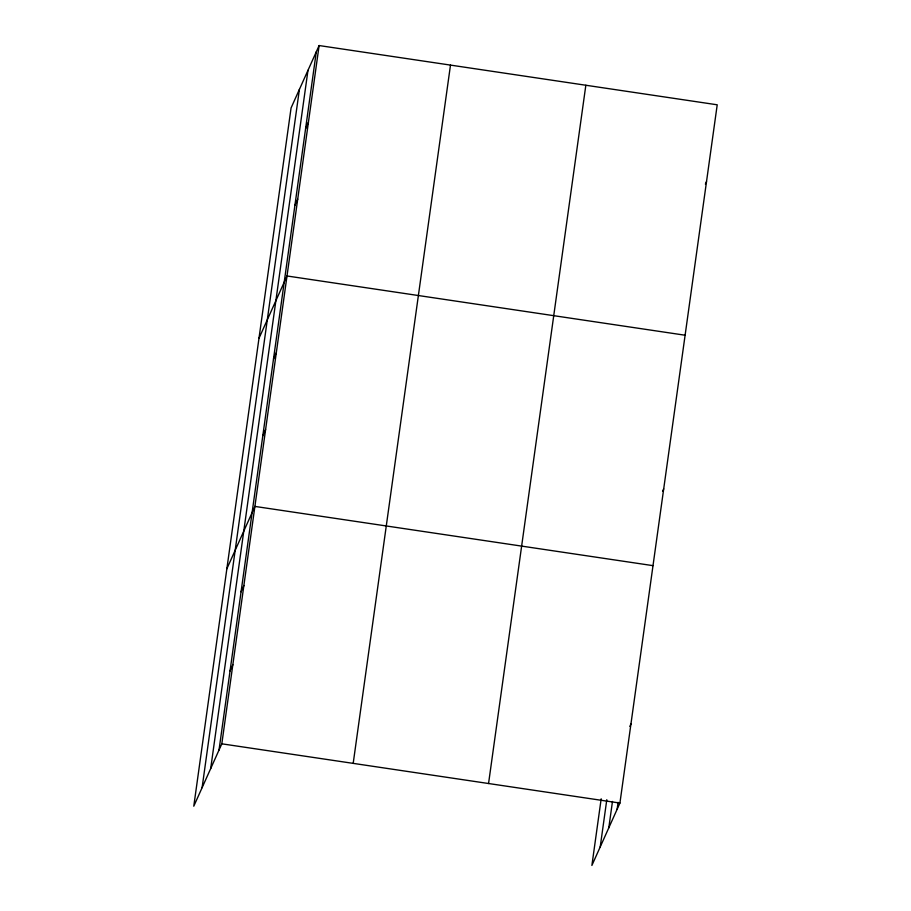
<?xml version="1.0" encoding="UTF-8"?>
<svg xmlns="http://www.w3.org/2000/svg" width="911" height="911" viewBox="0 0 911 911"><rect width="100%" height="100%" fill="white"/><g stroke="black" fill="none" stroke-linecap="round" stroke-linejoin="round"><path stroke-width="1.37" d="M202.105 787.673L299.4 89.415M210.692 768.588L307.975 70.318M219.016 750.06L316.299 51.79M319.112 45.55L291.076 107.931L193.781 806.201L221.817 743.82L319.112 45.55L717.219 104.799L619.924 803.069L591.888 865.45L601.18 798.81M353.195 763.372L450.49 65.102M488.558 783.517L585.841 85.247M600.212 846.923L606.794 799.721M608.799 827.837L612.477 801.452M617.123 809.31L618.091 802.363M305.606 128.599L308.408 122.359M294.902 205.408L297.703 199.167M258.963 338.368L286.999 275.976L685.106 335.225M273.494 359.036L276.306 352.785M262.789 435.845L265.602 429.593M226.862 568.794L254.898 506.414L653.005 565.651M241.062 591.786L243.875 585.545M230.039 670.929L232.852 664.677M705.387 184.102L706.515 181.608M662.582 491.336L663.709 488.843M629.831 726.42L630.959 723.926M221.817 743.82L619.924 803.069"/></g></svg>
